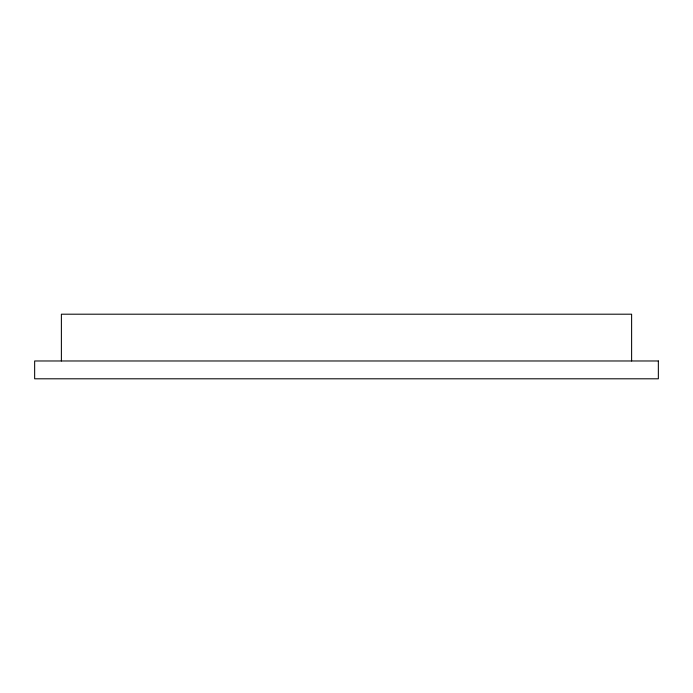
<?xml version="1.0" encoding="UTF-8"?>
<svg xmlns="http://www.w3.org/2000/svg" width="693" height="693" viewBox="0 0 693 693"><rect width="100%" height="100%" fill="white"/><g stroke="black" fill="none" stroke-linecap="round" stroke-linejoin="round"><path stroke-width="1.04" d="M631.618 360.975L631.618 314.198L61.382 314.198L61.382 360.975M658.35 360.975L34.65 360.975L34.65 378.802L658.35 378.802L658.35 360.975"/></g></svg>
